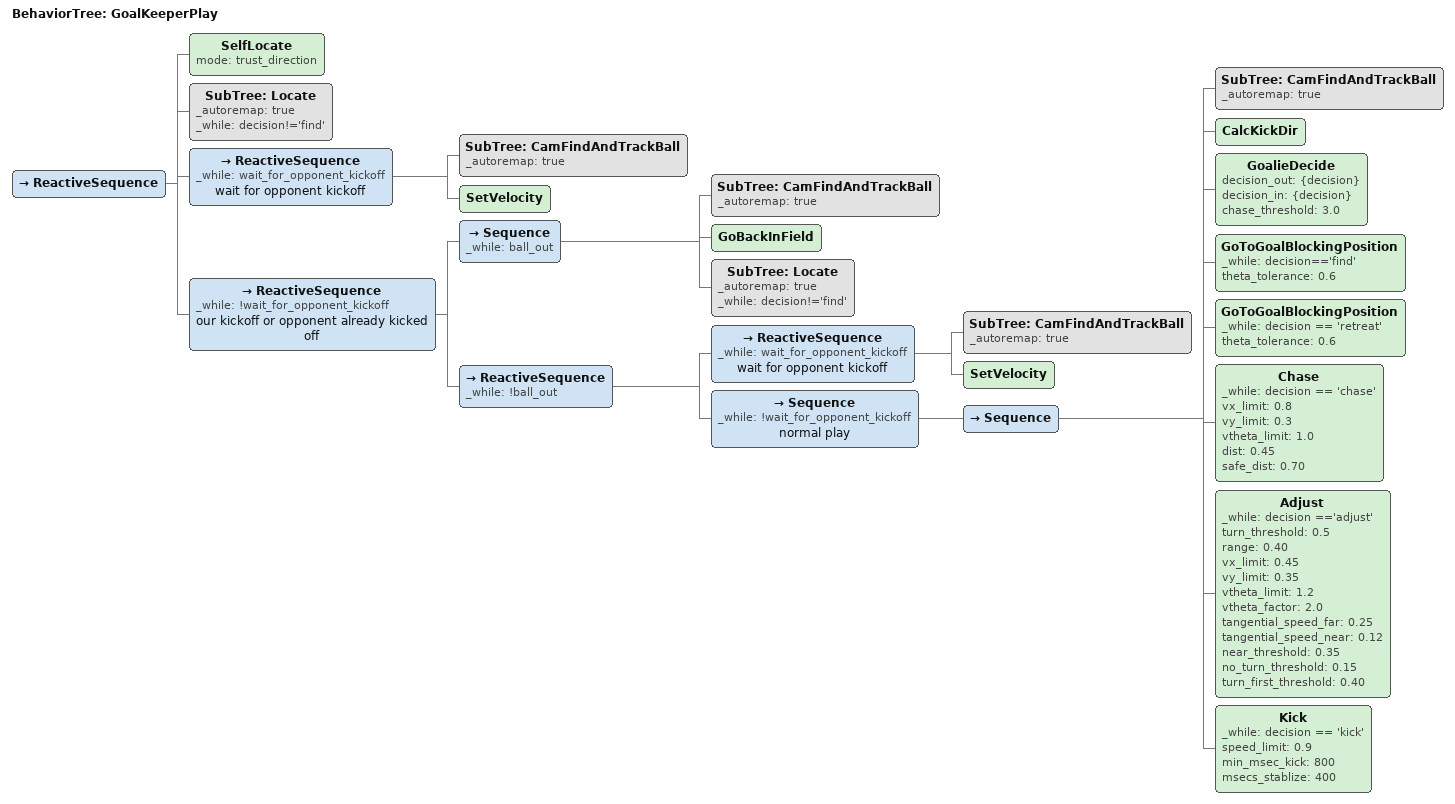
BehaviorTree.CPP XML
<root BTCPP_format="4" >
   <include path="./subtree_cam_find_and_track_ball.xml" />
   <include path="./subtree_find_ball.xml" />
   <include path="./subtree_locate.xml" />
   <BehaviorTree ID="GoalKeeperPlay">
      <ReactiveSequence >
         <SelfLocate mode="trust_direction" />
         <SubTree ID="Locate" _autoremap="true" _while="decision!='find'" />
         <ReactiveSequence _while="wait_for_opponent_kickoff" name="wait for opponent kickoff">
            <SubTree ID="CamFindAndTrackBall" _autoremap="true" />
            <SetVelocity />
         </ReactiveSequence>
         <ReactiveSequence _while="!wait_for_opponent_kickoff" name="our kickoff or opponent already kicked off">
            <Sequence _while="ball_out">
               <SubTree ID="CamFindAndTrackBall" _autoremap="true" />
               <GoBackInField />
               <SubTree ID="Locate" _autoremap="true" _while="decision!='find'" />
            </Sequence>
            <ReactiveSequence _while="!ball_out">
               <ReactiveSequence _while="wait_for_opponent_kickoff" name="wait for opponent kickoff">
                  <SubTree ID="CamFindAndTrackBall" _autoremap="true" />
                  <SetVelocity />
               </ReactiveSequence>
               <Sequence _while="!wait_for_opponent_kickoff" name="normal play">
                  <Sequence>
                     <SubTree ID="CamFindAndTrackBall" _autoremap="true" />
                     <CalcKickDir />
                     <GoalieDecide decision_out="{decision}" decision_in="{decision}" chase_threshold="3.0"/>
                     <GoToGoalBlockingPosition _while="decision=='find'" theta_tolerance="0.6" />
                     <GoToGoalBlockingPosition _while="decision == 'retreat'" theta_tolerance="0.6" />
                     <Chase   _while="decision == 'chase'"  vx_limit="0.8"  vy_limit="0.3"  vtheta_limit="1.0"  dist="0.45" safe_dist="0.70" />
                     <Adjust _while="decision =='adjust'" turn_threshold="0.5" range="0.40" vx_limit="0.45" vy_limit="0.35" vtheta_limit="1.2" vtheta_factor="2.0" tangential_speed_far="0.25" tangential_speed_near="0.12" near_threshold="0.35" no_turn_threshold="0.15" turn_first_threshold="0.40" />
                     <Kick _while="decision == 'kick'" speed_limit="0.9" min_msec_kick="800" msecs_stablize="400"/>
                  </Sequence>
               </Sequence>
            </ReactiveSequence>
         </ReactiveSequence>
      </ReactiveSequence>
   </BehaviorTree>
</root>
